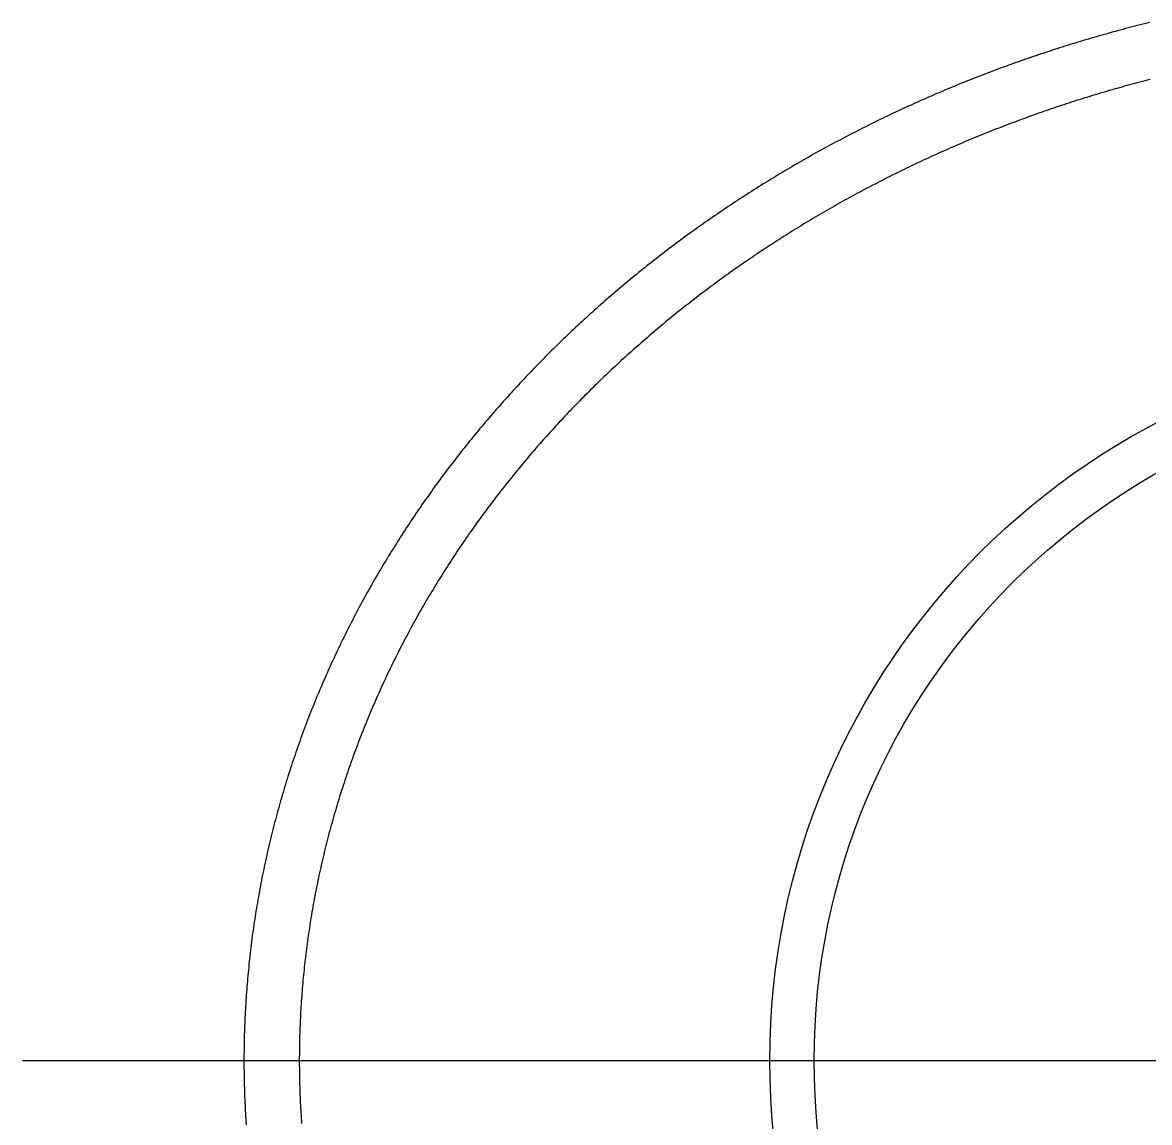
# Model space of a CAD drawing. Extents: x -15.1 to 80.2, y -18.2 to 61.5.
# Drawn here: x 53.71 to 63.89, y 49.09 to 59.03 of the extents above; entities that cross this region are included whole.
import ezdxf

# ---------------------------------------------------------------- set-up
doc = ezdxf.new("R2010")
doc.units = 0
doc.linetypes.add('CENTER', pattern=[50.8, 31.75, -6.35, 6.35, -6.35])
doc.layers.get('0').update_dxf_attribs({"linetype": 'CONTINUOUS'})
doc.layers.add('CENTER', color=1, linetype='CENTER')

msp = doc.modelspace()

# ---------------------------------------------------------------- linework, layer by layer
at = {"color": 7}
for points in [[(63.8917, 59.0301, 0), (63.8675, 59.0242, 0), (63.8434, 59.0182, 0), (63.8192, 59.0121, 0), (63.7951, 59.006, 0), (63.7709, 58.9998, 0), (63.7468, 58.9936, 0), (63.7227, 58.9874, 0), (63.6986, 58.9811, 0), (63.6745, 58.9747, 0), (63.6505, 58.9683, 0), (63.6264, 58.9619, 0), (63.6024, 58.9554, 0), (63.5784, 58.9489, 0), (63.5543, 58.9423, 0), (63.5303, 58.9356, 0), (63.5063, 58.9289, 0), (63.4824, 58.9222, 0), (63.4584, 58.9154, 0), (63.4344, 58.9086, 0), (63.4105, 58.9017, 0), (63.3866, 58.8948, 0), (63.3626, 58.8878, 0), (63.3387, 58.8808, 0), (63.3149, 58.8738, 0), (63.291, 58.8666, 0), (63.2671, 58.8595, 0), (63.2433, 58.8523, 0), (63.2194, 58.845, 0), (63.1956, 58.8377, 0), (63.1718, 58.8303, 0), (63.148, 58.8229, 0), (63.1242, 58.8155, 0), (63.1005, 58.808, 0), (63.0767, 58.8004, 0), (63.053, 58.7929, 0), (63.0293, 58.7852, 0), (63.0056, 58.7775, 0), (62.9819, 58.7698, 0), (62.9582, 58.762, 0), (62.9345, 58.7542, 0), (62.9109, 58.7463, 0), (62.8873, 58.7384, 0), (62.8637, 58.7304, 0), (62.8401, 58.7224, 0), (62.8165, 58.7143, 0), (62.7929, 58.7062, 0), (62.7693, 58.698, 0), (62.7458, 58.6898, 0), (62.7223, 58.6815, 0), (62.6988, 58.6732, 0), (62.6753, 58.6648, 0), (62.6518, 58.6564, 0), (62.6283, 58.648, 0), (62.6049, 58.6395, 0), (62.5815, 58.6309, 0), (62.5581, 58.6223, 0), (62.5347, 58.6137, 0), (62.5113, 58.605, 0), (62.4879, 58.5962, 0), (62.4646, 58.5874, 0), (62.4413, 58.5786, 0), (62.4179, 58.5697, 0), (62.3946, 58.5607, 0), (62.3714, 58.5518, 0), (62.3481, 58.5427, 0), (62.3249, 58.5336, 0), (62.3016, 58.5245, 0), (62.2784, 58.5153, 0), (62.2552, 58.5061, 0), (62.2321, 58.4968, 0), (62.2089, 58.4875, 0), (62.1858, 58.4781, 0), (62.1626, 58.4687, 0), (62.1395, 58.4592, 0), (62.1165, 58.4497, 0), (62.0934, 58.4402, 0), (62.0703, 58.4305, 0), (62.0473, 58.4209, 0), (62.0243, 58.4112, 0), (62.0013, 58.4014, 0), (61.9783, 58.3916, 0), (61.9554, 58.3817, 0), (61.9324, 58.3718, 0), (61.9095, 58.3619, 0), (61.8866, 58.3519, 0), (61.8637, 58.3418, 0), (61.8409, 58.3317, 0), (61.818, 58.3216, 0), (61.7952, 58.3114, 0), (61.7724, 58.3012, 0), (61.7496, 58.2909, 0), (61.7269, 58.2805, 0), (61.7041, 58.2701, 0), (61.6814, 58.2597, 0), (61.6587, 58.2492, 0), (61.636, 58.2387, 0), (61.6134, 58.2281, 0), (61.5907, 58.2175, 0), (61.5681, 58.2068, 0), (61.5455, 58.1961, 0), (61.5229, 58.1853, 0), (61.5004, 58.1745, 0), (61.4778, 58.1636, 0), (61.4553, 58.1527, 0), (61.4328, 58.1417, 0), (61.4104, 58.1307, 0), (61.3879, 58.1196, 0), (61.3655, 58.1085, 0), (61.3431, 58.0973, 0), (61.3207, 58.0861, 0), (61.2983, 58.0749, 0), (61.276, 58.0636, 0), (61.2537, 58.0522, 0), (61.2314, 58.0408, 0), (61.2091, 58.0293, 0), (61.1868, 58.0178, 0), (61.1646, 58.0063, 0), (61.1424, 57.9947, 0), (61.1202, 57.983, 0), (61.098, 57.9713, 0), (61.0759, 57.9596, 0), (61.0538, 57.9478, 0), (61.0317, 57.9359, 0), (61.0096, 57.924, 0), (60.9876, 57.9121, 0), (60.9656, 57.9001, 0), (60.9436, 57.8881, 0), (60.9216, 57.876, 0), (60.8996, 57.8639, 0), (60.8777, 57.8517, 0), (60.8558, 57.8394, 0), (60.8339, 57.8272, 0), (60.8121, 57.8148, 0), (60.7902, 57.8024, 0), (60.7684, 57.79, 0), (60.7467, 57.7775, 0), (60.7249, 57.765, 0), (60.7032, 57.7524, 0), (60.6815, 57.7398, 0), (60.6598, 57.7272, 0), (60.6382, 57.7144, 0), (60.6166, 57.7017, 0), (60.595, 57.6889, 0), (60.5734, 57.676, 0), (60.5519, 57.6631, 0), (60.5304, 57.6501, 0), (60.5089, 57.6371, 0), (60.4874, 57.6241, 0), (60.466, 57.611, 0), (60.4446, 57.5978, 0), (60.4232, 57.5846, 0), (60.4019, 57.5714, 0), (60.3806, 57.5581, 0), (60.3593, 57.5448, 0), (60.338, 57.5314, 0), (60.3168, 57.518, 0), (60.2956, 57.5045, 0), (60.2744, 57.4909, 0), (60.2533, 57.4774, 0), (60.2321, 57.4637, 0), (60.2111, 57.4501, 0), (60.19, 57.4364, 0), (60.169, 57.4226, 0), (60.148, 57.4088, 0), (60.127, 57.3949, 0), (60.1061, 57.381, 0), (60.0852, 57.3671, 0), (60.0643, 57.353, 0), (60.0435, 57.339, 0), (60.0227, 57.3249, 0), (60.0019, 57.3108, 0), (59.9811, 57.2966, 0), (59.9604, 57.2823, 0), (59.9397, 57.268, 0), (59.9191, 57.2537, 0), (59.8984, 57.2393, 0), (59.8778, 57.2249, 0), (59.8573, 57.2104, 0), (59.8368, 57.1959, 0), (59.8163, 57.1813, 0), (59.7958, 57.1667, 0), (59.7754, 57.1521, 0), (59.755, 57.1374, 0), (59.7346, 57.1226, 0), (59.7143, 57.1078, 0), (59.694, 57.093, 0), (59.6737, 57.0781, 0), (59.6535, 57.0631, 0), (59.6333, 57.0481, 0), (59.6131, 57.0331, 0), (59.593, 57.018, 0), (59.5729, 57.0029, 0), (59.5529, 56.9877, 0), (59.5328, 56.9725, 0), (59.5129, 56.9572, 0), (59.4929, 56.9419, 0), (59.473, 56.9266, 0), (59.4531, 56.9112, 0), (59.4333, 56.8957, 0), (59.4134, 56.8802, 0), (59.3937, 56.8647, 0), (59.3739, 56.8491, 0), (59.3542, 56.8335, 0), (59.3346, 56.8178, 0), (59.3149, 56.802, 0), (59.2953, 56.7863, 0), (59.2758, 56.7705, 0), (59.2562, 56.7546, 0), (59.2368, 56.7387, 0), (59.2173, 56.7227, 0), (59.1979, 56.7067, 0), (59.1785, 56.6907, 0), (59.1592, 56.6746, 0), (59.1399, 56.6584, 0), (59.1206, 56.6423, 0), (59.1014, 56.626, 0), (59.0822, 56.6098, 0), (59.0631, 56.5934, 0), (59.044, 56.5771, 0), (59.0249, 56.5607, 0), (59.0059, 56.5442, 0), (58.9869, 56.5277, 0), (58.9679, 56.5112, 0), (58.949, 56.4946, 0), (58.9301, 56.4779, 0), (58.9113, 56.4613, 0), (58.8925, 56.4445, 0), (58.8737, 56.4278, 0), (58.855, 56.4109, 0), (58.8363, 56.3941, 0), (58.8177, 56.3772, 0), (58.7991, 56.3602, 0), (58.7806, 56.3432, 0), (58.762, 56.3262, 0), (58.7436, 56.3091, 0), (58.7251, 56.292, 0), (58.7067, 56.2748, 0), (58.6884, 56.2576, 0), (58.6701, 56.2403, 0), (58.6518, 56.223, 0), (58.6336, 56.2057, 0), (58.6154, 56.1883, 0), (58.5972, 56.1708, 0), (58.5791, 56.1534, 0), (58.5611, 56.1358, 0), (58.543, 56.1183, 0), (58.5251, 56.1006, 0), (58.5071, 56.083, 0), (58.4892, 56.0653, 0), (58.4714, 56.0475, 0), (58.4536, 56.0297, 0), (58.4358, 56.0119, 0), (58.4181, 55.994, 0), (58.4004, 55.9761, 0), (58.3828, 55.9581, 0), (58.3652, 55.9401, 0), (58.3476, 55.9221, 0), (58.3301, 55.904, 0), (58.3127, 55.8858, 0), (58.2953, 55.8676, 0), (58.2779, 55.8494, 0), (58.2606, 55.8311, 0), (58.2433, 55.8128, 0), (58.2261, 55.7945, 0), (58.2089, 55.7761, 0), (58.1917, 55.7576, 0), (58.1746, 55.7391, 0), (58.1576, 55.7206, 0), (58.1405, 55.702, 0), (58.1236, 55.6834, 0), (58.1067, 55.6647, 0), (58.0898, 55.646, 0), (58.073, 55.6273, 0), (58.0562, 55.6085, 0), (58.0394, 55.5897, 0), (58.0228, 55.5708, 0), (58.0061, 55.5519, 0), (57.9895, 55.5329, 0), (57.973, 55.5139, 0), (57.9565, 55.4949, 0), (57.94, 55.4758, 0), (57.9236, 55.4566, 0), (57.9072, 55.4375, 0), (57.8909, 55.4182, 0), (57.8746, 55.399, 0), (57.8584, 55.3797, 0), (57.8423, 55.3603, 0), (57.8261, 55.3409, 0), (57.8101, 55.3215, 0), (57.794, 55.302, 0), (57.7781, 55.2825, 0), (57.7621, 55.263, 0), (57.7462, 55.2434, 0), (57.7304, 55.2237, 0), (57.7146, 55.204, 0), (57.6989, 55.1843, 0), (57.6832, 55.1645, 0), (57.6676, 55.1447, 0), (57.652, 55.1249, 0), (57.6364, 55.105, 0), (57.6209, 55.085, 0), (57.6055, 55.0651, 0), (57.5901, 55.045, 0), (57.5748, 55.025, 0), (57.5595, 55.0049, 0), (57.5443, 54.9847, 0), (57.5291, 54.9645, 0), (57.5139, 54.9443, 0), (57.4989, 54.924, 0), (57.4838, 54.9037, 0), (57.4688, 54.8834, 0), (57.4539, 54.863, 0), (57.439, 54.8425, 0), (57.4242, 54.822, 0), (57.4094, 54.8015, 0), (57.3947, 54.781, 0), (57.38, 54.7603, 0), (57.3654, 54.7397, 0), (57.3508, 54.719, 0), (57.3363, 54.6983, 0), (57.3219, 54.6775, 0), (57.3074, 54.6567, 0), (57.2931, 54.6359, 0), (57.2788, 54.615, 0), (57.2645, 54.594, 0), (57.2503, 54.573, 0), (57.2362, 54.552, 0), (57.2221, 54.531, 0), (57.2081, 54.5099, 0), (57.1941, 54.4887, 0), (57.1801, 54.4676, 0), (57.1663, 54.4463, 0), (57.1524, 54.4251, 0), (57.1387, 54.4038, 0), (57.125, 54.3824, 0), (57.1113, 54.361, 0), (57.0977, 54.3396, 0), (57.0842, 54.3181, 0), (57.0707, 54.2966, 0), (57.0572, 54.2751, 0), (57.0439, 54.2535, 0), (57.0305, 54.2319, 0), (57.0173, 54.2102, 0), (57.0041, 54.1885, 0), (56.9909, 54.1668, 0), (56.9778, 54.145, 0), (56.9648, 54.1231, 0), (56.9518, 54.1013, 0), (56.9389, 54.0794, 0), (56.926, 54.0574, 0), (56.9132, 54.0355, 0), (56.9004, 54.0135, 0), (56.8877, 53.9914, 0), (56.8751, 53.9693, 0), (56.8625, 53.9472, 0), (56.85, 53.925, 0), (56.8376, 53.9028, 0), (56.8252, 53.8806, 0), (56.8128, 53.8583, 0), (56.8006, 53.836, 0), (56.7883, 53.8136, 0), (56.7762, 53.7913, 0), (56.7641, 53.7688, 0), (56.7521, 53.7464, 0), (56.7401, 53.7239, 0), (56.7282, 53.7013, 0), (56.7163, 53.6788, 0), (56.7045, 53.6562, 0), (56.6928, 53.6336, 0), (56.6811, 53.6109, 0), (56.6695, 53.5882, 0), (56.658, 53.5654, 0), (56.6465, 53.5427, 0), (56.6351, 53.5199, 0), (56.6237, 53.497, 0), (56.6124, 53.4742, 0), (56.6012, 53.4512, 0), (56.59, 53.4283, 0), (56.5789, 53.4053, 0), (56.5679, 53.3823, 0), (56.5569, 53.3593, 0), (56.546, 53.3362, 0), (56.5351, 53.3131, 0), (56.5243, 53.29, 0), (56.5136, 53.2668, 0), (56.503, 53.2436, 0), (56.4924, 53.2204, 0), (56.4818, 53.1971, 0), (56.4714, 53.1738, 0), (56.461, 53.1505, 0), (56.4507, 53.1271, 0), (56.4404, 53.1037, 0), (56.4302, 53.0803, 0), (56.4201, 53.0569, 0), (56.41, 53.0334, 0), (56.4, 53.0099, 0), (56.3901, 52.9863, 0), (56.3802, 52.9628, 0), (56.3704, 52.9392, 0), (56.3607, 52.9155, 0), (56.351, 52.8919, 0), (56.3414, 52.8682, 0), (56.3319, 52.8445, 0), (56.3224, 52.8208, 0), (56.313, 52.797, 0), (56.3037, 52.7732, 0), (56.2944, 52.7494, 0), (56.2853, 52.7255, 0), (56.2761, 52.7016, 0), (56.2671, 52.6777, 0), (56.2581, 52.6538, 0), (56.2492, 52.6298, 0), (56.2404, 52.6058, 0), (56.2316, 52.5818, 0), (56.2229, 52.5578, 0), (56.2143, 52.5337, 0), (56.2057, 52.5096, 0), (56.1972, 52.4855, 0), (56.1888, 52.4614, 0), (56.1804, 52.4372, 0), (56.1721, 52.413, 0), (56.1639, 52.3888, 0), (56.1558, 52.3646, 0), (56.1477, 52.3403, 0), (56.1397, 52.316, 0), (56.1318, 52.2917, 0), (56.1239, 52.2674, 0), (56.1161, 52.243, 0), (56.1084, 52.2187, 0), (56.1007, 52.1943, 0), (56.0932, 52.1698, 0), (56.0857, 52.1454, 0), (56.0782, 52.1209, 0), (56.0709, 52.0964, 0), (56.0636, 52.0719, 0), (56.0564, 52.0474, 0), (56.0492, 52.0229, 0), (56.0421, 51.9983, 0), (56.0351, 51.9737, 0), (56.0282, 51.9491, 0), (56.0214, 51.9245, 0), (56.0146, 51.8998, 0), (56.0079, 51.8752, 0), (56.0012, 51.8505, 0), (55.9946, 51.8258, 0), (55.9882, 51.8011, 0), (55.9817, 51.7763, 0), (55.9754, 51.7516, 0), (55.9691, 51.7268, 0), (55.9629, 51.702, 0), (55.9568, 51.6772, 0), (55.9507, 51.6523, 0), (55.9448, 51.6275, 0), (55.9388, 51.6026, 0), (55.933, 51.5778, 0), (55.9273, 51.5529, 0), (55.9216, 51.528, 0), (55.916, 51.503, 0), (55.9104, 51.4781, 0), (55.905, 51.4531, 0), (55.8996, 51.4282, 0), (55.8943, 51.4032, 0), (55.889, 51.3782, 0), (55.8839, 51.3532, 0), (55.8788, 51.3281, 0), (55.8738, 51.3031, 0), (55.8688, 51.278, 0), (55.864, 51.253, 0), (55.8592, 51.2279, 0), (55.8545, 51.2028, 0), (55.8499, 51.1777, 0), (55.8453, 51.1525, 0), (55.8408, 51.1274, 0), (55.8364, 51.1023, 0), (55.8321, 51.0771, 0), (55.8278, 51.0519, 0), (55.8236, 51.0268, 0), (55.8195, 51.0016, 0), (55.8155, 50.9764, 0), (55.8116, 50.9512, 0), (55.8077, 50.9259, 0), (55.8039, 50.9007, 0), (55.8001, 50.8755, 0), (55.7965, 50.8502, 0), (55.7929, 50.825, 0), (55.7894, 50.7997, 0), (55.786, 50.7744, 0), (55.7827, 50.7491, 0), (55.7794, 50.7238, 0), (55.7762, 50.6985, 0), (55.7731, 50.6732, 0), (55.77, 50.6479, 0), (55.7671, 50.6226, 0), (55.7642, 50.5972, 0), (55.7613, 50.5719, 0), (55.7586, 50.5465, 0), (55.7559, 50.5212, 0), (55.7534, 50.4958, 0), (55.7508, 50.4704, 0), (55.7484, 50.4451, 0), (55.746, 50.4197, 0), (55.7438, 50.3943, 0), (55.7416, 50.3689, 0), (55.7394, 50.3435, 0), (55.7374, 50.3181, 0), (55.7354, 50.2927, 0), (55.7335, 50.2673, 0), (55.7317, 50.2418, 0), (55.7299, 50.2164, 0), (55.7283, 50.191, 0), (55.7267, 50.1655, 0), (55.7251, 50.1401, 0), (55.7237, 50.1147, 0), (55.7223, 50.0892, 0), (55.7211, 50.0638, 0), (55.7198, 50.0383, 0), (55.7187, 50.0129, 0), (55.7177, 49.9874, 0), (55.7167, 49.962, 0), (55.7158, 49.9365, 0), (55.7149, 49.911, 0), (55.7142, 49.8856, 0), (55.7135, 49.8601, 0), (55.7129, 49.8346, 0), (55.7124, 49.8092, 0), (55.712, 49.7837, 0), (55.7116, 49.7582, 0), (55.7113, 49.7328, 0), (55.7111, 49.7073, 0), (55.711, 49.6818, 0), (55.7109, 49.6564, 0), (55.7109, 49.6309, 0), (55.711, 49.6054, 0), (55.7112, 49.58, 0), (55.7114, 49.5545, 0), (55.7118, 49.529, 0), (55.7122, 49.5035, 0), (55.7126, 49.4781, 0), (55.7132, 49.4526, 0), (55.7138, 49.4271, 0), (55.7145, 49.4017, 0), (55.7153, 49.3762, 0), (55.7162, 49.3507, 0), (55.7171, 49.3253, 0), (55.7182, 49.2998, 0), (55.7192, 49.2744, 0), (55.7204, 49.2489, 0), (55.7217, 49.2234, 0), (55.723, 49.198, 0), (55.7244, 49.1725, 0), (55.7259, 49.1471, 0), (55.7274, 49.1216, 0), (55.7291, 49.0962, 0), (55.7308, 49.0707, 0)], [(63.8951, 58.5155, 0), (63.8719, 58.5095, 0), (63.8488, 58.5035, 0), (63.8256, 58.4975, 0), (63.8025, 58.4914, 0), (63.7794, 58.4852, 0), (63.7563, 58.479, 0), (63.7332, 58.4728, 0), (63.7101, 58.4665, 0), (63.6871, 58.4602, 0), (63.664, 58.4538, 0), (63.641, 58.4474, 0), (63.618, 58.441, 0), (63.595, 58.4344, 0), (63.572, 58.4279, 0), (63.549, 58.4213, 0), (63.526, 58.4146, 0), (63.503, 58.408, 0), (63.4801, 58.4012, 0), (63.4572, 58.3944, 0), (63.4343, 58.3876, 0), (63.4113, 58.3807, 0), (63.3885, 58.3738, 0), (63.3656, 58.3668, 0), (63.3427, 58.3598, 0), (63.3199, 58.3528, 0), (63.297, 58.3457, 0), (63.2742, 58.3385, 0), (63.2514, 58.3313, 0), (63.2286, 58.3241, 0), (63.2058, 58.3168, 0), (63.1831, 58.3095, 0), (63.1603, 58.3021, 0), (63.1376, 58.2946, 0), (63.1149, 58.2872, 0), (63.0922, 58.2797, 0), (63.0695, 58.2721, 0), (63.0468, 58.2645, 0), (63.0241, 58.2568, 0), (63.0015, 58.2491, 0), (62.9789, 58.2414, 0), (62.9563, 58.2336, 0), (62.9337, 58.2258, 0), (62.9111, 58.2179, 0), (62.8885, 58.2099, 0), (62.866, 58.202, 0), (62.8434, 58.1939, 0), (62.8209, 58.1859, 0), (62.7984, 58.1778, 0), (62.7759, 58.1696, 0), (62.7534, 58.1614, 0), (62.731, 58.1532, 0), (62.7085, 58.1449, 0), (62.6861, 58.1365, 0), (62.6637, 58.1281, 0), (62.6413, 58.1197, 0), (62.619, 58.1112, 0), (62.5966, 58.1027, 0), (62.5743, 58.0941, 0), (62.5519, 58.0855, 0), (62.5296, 58.0768, 0), (62.5073, 58.0681, 0), (62.4851, 58.0594, 0), (62.4628, 58.0506, 0), (62.4406, 58.0417, 0), (62.4183, 58.0328, 0), (62.3961, 58.0239, 0), (62.374, 58.0149, 0), (62.3518, 58.0059, 0), (62.3296, 57.9968, 0), (62.3075, 57.9877, 0), (62.2854, 57.9785, 0), (62.2633, 57.9693, 0), (62.2412, 57.96, 0), (62.2192, 57.9507, 0), (62.1971, 57.9413, 0), (62.1751, 57.9319, 0), (62.1531, 57.9225, 0), (62.1311, 57.913, 0), (62.1092, 57.9035, 0), (62.0872, 57.8939, 0), (62.0653, 57.8843, 0), (62.0434, 57.8746, 0), (62.0215, 57.8649, 0), (61.9996, 57.8551, 0), (61.9778, 57.8453, 0), (61.956, 57.8354, 0), (61.9341, 57.8255, 0), (61.9124, 57.8156, 0), (61.8906, 57.8056, 0), (61.8688, 57.7955, 0), (61.8471, 57.7854, 0), (61.8254, 57.7753, 0), (61.8037, 57.7651, 0), (61.782, 57.7549, 0), (61.7604, 57.7446, 0), (61.7388, 57.7343, 0), (61.7172, 57.7239, 0), (61.6956, 57.7135, 0), (61.674, 57.703, 0), (61.6525, 57.6925, 0), (61.6309, 57.682, 0), (61.6094, 57.6714, 0), (61.588, 57.6607, 0), (61.5665, 57.65, 0), (61.5451, 57.6393, 0), (61.5237, 57.6285, 0), (61.5023, 57.6177, 0), (61.4809, 57.6068, 0), (61.4595, 57.5959, 0), (61.4382, 57.5849, 0), (61.4169, 57.5739, 0), (61.3956, 57.5629, 0), (61.3744, 57.5517, 0), (61.3531, 57.5406, 0), (61.3319, 57.5294, 0), (61.3107, 57.5182, 0), (61.2896, 57.5069, 0), (61.2684, 57.4955, 0), (61.2473, 57.4841, 0), (61.2262, 57.4727, 0), (61.2051, 57.4612, 0), (61.1841, 57.4497, 0), (61.163, 57.4381, 0), (61.142, 57.4265, 0), (61.121, 57.4149, 0), (61.1001, 57.4032, 0), (61.0792, 57.3914, 0), (61.0582, 57.3796, 0), (61.0374, 57.3678, 0), (61.0165, 57.3559, 0), (60.9957, 57.344, 0), (60.9749, 57.332, 0), (60.9541, 57.32, 0), (60.9333, 57.3079, 0), (60.9126, 57.2958, 0), (60.8919, 57.2836, 0), (60.8712, 57.2714, 0), (60.8506, 57.2591, 0), (60.83, 57.2468, 0), (60.8094, 57.2345, 0), (60.7888, 57.2221, 0), (60.7682, 57.2097, 0), (60.7477, 57.1972, 0), (60.7272, 57.1847, 0), (60.7068, 57.1721, 0), (60.6863, 57.1595, 0), (60.6659, 57.1468, 0), (60.6456, 57.1341, 0), (60.6252, 57.1214, 0), (60.6049, 57.1086, 0), (60.5846, 57.0957, 0), (60.5643, 57.0828, 0), (60.5441, 57.0699, 0), (60.5239, 57.0569, 0), (60.5037, 57.0439, 0), (60.4836, 57.0308, 0), (60.4634, 57.0177, 0), (60.4433, 57.0046, 0), (60.4233, 56.9914, 0), (60.4032, 56.9781, 0), (60.3832, 56.9649, 0), (60.3633, 56.9515, 0), (60.3433, 56.9381, 0), (60.3234, 56.9247, 0), (60.3035, 56.9112, 0), (60.2837, 56.8977, 0), (60.2639, 56.8842, 0), (60.2441, 56.8706, 0), (60.2243, 56.8569, 0), (60.2046, 56.8432, 0), (60.1849, 56.8295, 0), (60.1652, 56.8157, 0), (60.1456, 56.8019, 0), (60.126, 56.7881, 0), (60.1064, 56.7741, 0), (60.0869, 56.7602, 0), (60.0674, 56.7462, 0), (60.0479, 56.7322, 0), (60.0285, 56.7181, 0), (60.0091, 56.7039, 0), (59.9897, 56.6898, 0), (59.9703, 56.6755, 0), (59.951, 56.6613, 0), (59.9318, 56.647, 0), (59.9125, 56.6326, 0), (59.8933, 56.6182, 0), (59.8741, 56.6038, 0), (59.855, 56.5893, 0), (59.8359, 56.5748, 0), (59.8168, 56.5602, 0), (59.7978, 56.5456, 0), (59.7788, 56.531, 0), (59.7598, 56.5163, 0), (59.7409, 56.5015, 0), (59.722, 56.4867, 0), (59.7031, 56.4719, 0), (59.6843, 56.457, 0), (59.6655, 56.4421, 0), (59.6467, 56.4272, 0), (59.628, 56.4122, 0), (59.6093, 56.3971, 0), (59.5906, 56.3821, 0), (59.572, 56.3669, 0), (59.5534, 56.3518, 0), (59.5349, 56.3365, 0), (59.5164, 56.3213, 0), (59.4979, 56.306, 0), (59.4795, 56.2906, 0), (59.4611, 56.2753, 0), (59.4427, 56.2598, 0), (59.4244, 56.2444, 0), (59.4061, 56.2288, 0), (59.3879, 56.2133, 0), (59.3697, 56.1977, 0), (59.3515, 56.1821, 0), (59.3333, 56.1664, 0), (59.3152, 56.1506, 0), (59.2972, 56.1349, 0), (59.2792, 56.1191, 0), (59.2612, 56.1032, 0), (59.2432, 56.0873, 0), (59.2253, 56.0714, 0), (59.2074, 56.0554, 0), (59.1896, 56.0394, 0), (59.1718, 56.0233, 0), (59.1541, 56.0072, 0), (59.1364, 55.9911, 0), (59.1187, 55.9749, 0), (59.1011, 55.9587, 0), (59.0835, 55.9424, 0), (59.0659, 55.9261, 0), (59.0484, 55.9097, 0), (59.0309, 55.8934, 0), (59.0135, 55.8769, 0), (58.9961, 55.8604, 0), (58.9787, 55.8439, 0), (58.9614, 55.8274, 0), (58.9441, 55.8108, 0), (58.9269, 55.7941, 0), (58.9097, 55.7774, 0), (58.8926, 55.7607, 0), (58.8754, 55.7439, 0), (58.8584, 55.7271, 0), (58.8414, 55.7103, 0), (58.8244, 55.6934, 0), (58.8074, 55.6765, 0), (58.7905, 55.6595, 0), (58.7737, 55.6425, 0), (58.7568, 55.6254, 0), (58.7401, 55.6083, 0), (58.7233, 55.5912, 0), (58.7066, 55.574, 0), (58.69, 55.5568, 0), (58.6734, 55.5396, 0), (58.6568, 55.5223, 0), (58.6403, 55.5049, 0), (58.6238, 55.4876, 0), (58.6074, 55.4701, 0), (58.591, 55.4527, 0), (58.5747, 55.4352, 0), (58.5584, 55.4177, 0), (58.5421, 55.4001, 0), (58.5259, 55.3825, 0), (58.5097, 55.3648, 0), (58.4936, 55.3471, 0), (58.4775, 55.3294, 0), (58.4615, 55.3116, 0), (58.4455, 55.2938, 0), (58.4295, 55.2759, 0), (58.4136, 55.258, 0), (58.3978, 55.2401, 0), (58.3819, 55.2221, 0), (58.3662, 55.2041, 0), (58.3504, 55.186, 0), (58.3348, 55.1679, 0), (58.3191, 55.1498, 0), (58.3035, 55.1316, 0), (58.288, 55.1134, 0), (58.2725, 55.0951, 0), (58.2571, 55.0769, 0), (58.2417, 55.0585, 0), (58.2263, 55.0401, 0), (58.211, 55.0217, 0), (58.1957, 55.0033, 0), (58.1805, 54.9848, 0), (58.1653, 54.9663, 0), (58.1502, 54.9477, 0), (58.1351, 54.9291, 0), (58.1201, 54.9104, 0), (58.1051, 54.8918, 0), (58.0902, 54.873, 0), (58.0753, 54.8543, 0), (58.0604, 54.8355, 0), (58.0457, 54.8166, 0), (58.0309, 54.7977, 0), (58.0162, 54.7788, 0), (58.0016, 54.7599, 0), (57.987, 54.7409, 0), (57.9724, 54.7218, 0), (57.9579, 54.7028, 0), (57.9434, 54.6836, 0), (57.929, 54.6645, 0), (57.9147, 54.6453, 0), (57.9004, 54.6261, 0), (57.8861, 54.6068, 0), (57.8719, 54.5875, 0), (57.8577, 54.5681, 0), (57.8436, 54.5488, 0), (57.8296, 54.5293, 0), (57.8156, 54.5099, 0), (57.8016, 54.4904, 0), (57.7877, 54.4709, 0), (57.7738, 54.4513, 0), (57.76, 54.4317, 0), (57.7463, 54.412, 0), (57.7326, 54.3923, 0), (57.7189, 54.3726, 0), (57.7053, 54.3528, 0), (57.6917, 54.333, 0), (57.6782, 54.3132, 0), (57.6648, 54.2933, 0), (57.6514, 54.2734, 0), (57.638, 54.2535, 0), (57.6247, 54.2335, 0), (57.6115, 54.2134, 0), (57.5983, 54.1934, 0), (57.5851, 54.1733, 0), (57.572, 54.1531, 0), (57.559, 54.1329, 0), (57.546, 54.1127, 0), (57.5331, 54.0925, 0), (57.5202, 54.0722, 0), (57.5073, 54.0518, 0), (57.4946, 54.0315, 0), (57.4818, 54.0111, 0), (57.4692, 53.9906, 0), (57.4566, 53.9702, 0), (57.444, 53.9497, 0), (57.4315, 53.9291, 0), (57.419, 53.9085, 0), (57.4066, 53.8879, 0), (57.3943, 53.8672, 0), (57.382, 53.8465, 0), (57.3698, 53.8258, 0), (57.3576, 53.8051, 0), (57.3455, 53.7843, 0), (57.3334, 53.7634, 0), (57.3214, 53.7426, 0), (57.3095, 53.7217, 0), (57.2976, 53.7007, 0), (57.2857, 53.6798, 0), (57.2739, 53.6587, 0), (57.2622, 53.6377, 0), (57.2506, 53.6166, 0), (57.2389, 53.5955, 0), (57.2274, 53.5744, 0), (57.2159, 53.5532, 0), (57.2044, 53.532, 0), (57.1931, 53.5108, 0), (57.1817, 53.4895, 0), (57.1705, 53.4682, 0), (57.1593, 53.4469, 0), (57.1481, 53.4255, 0), (57.137, 53.4041, 0), (57.126, 53.3827, 0), (57.115, 53.3612, 0), (57.1041, 53.3397, 0), (57.0933, 53.3182, 0), (57.0825, 53.2966, 0), (57.0717, 53.275, 0), (57.0611, 53.2534, 0), (57.0504, 53.2318, 0), (57.0399, 53.2101, 0), (57.0294, 53.1884, 0), (57.019, 53.1667, 0), (57.0086, 53.1449, 0), (56.9983, 53.1231, 0), (56.988, 53.1013, 0), (56.9778, 53.0794, 0), (56.9677, 53.0575, 0), (56.9576, 53.0356, 0), (56.9476, 53.0136, 0), (56.9377, 52.9917, 0), (56.9278, 52.9697, 0), (56.918, 52.9476, 0), (56.9082, 52.9256, 0), (56.8985, 52.9035, 0), (56.8889, 52.8814, 0), (56.8793, 52.8592, 0), (56.8698, 52.8371, 0), (56.8604, 52.8149, 0), (56.851, 52.7927, 0), (56.8417, 52.7704, 0), (56.8325, 52.7481, 0), (56.8233, 52.7258, 0), (56.8141, 52.7035, 0), (56.8051, 52.6811, 0), (56.7961, 52.6587, 0), (56.7872, 52.6363, 0), (56.7783, 52.6139, 0), (56.7695, 52.5914, 0), (56.7608, 52.569, 0), (56.7521, 52.5464, 0), (56.7435, 52.5239, 0), (56.735, 52.5014, 0), (56.7265, 52.4788, 0), (56.7181, 52.4562, 0), (56.7097, 52.4335, 0), (56.7015, 52.4109, 0), (56.6932, 52.3882, 0), (56.6851, 52.3655, 0), (56.677, 52.3428, 0), (56.669, 52.32, 0), (56.6611, 52.2973, 0), (56.6532, 52.2745, 0), (56.6454, 52.2517, 0), (56.6376, 52.2288, 0), (56.6299, 52.206, 0), (56.6223, 52.1831, 0), (56.6148, 52.1602, 0), (56.6073, 52.1373, 0), (56.5999, 52.1143, 0), (56.5926, 52.0914, 0), (56.5853, 52.0684, 0), (56.5781, 52.0454, 0), (56.5709, 52.0224, 0), (56.5638, 51.9993, 0), (56.5568, 51.9763, 0), (56.5499, 51.9532, 0), (56.543, 51.9301, 0), (56.5362, 51.907, 0), (56.5295, 51.8838, 0), (56.5228, 51.8607, 0), (56.5162, 51.8375, 0), (56.5097, 51.8143, 0), (56.5032, 51.7911, 0), (56.4968, 51.7679, 0), (56.4905, 51.7446, 0), (56.4843, 51.7214, 0), (56.4781, 51.6981, 0), (56.4719, 51.6748, 0), (56.4659, 51.6515, 0), (56.4599, 51.6282, 0), (56.454, 51.6048, 0), (56.4482, 51.5815, 0), (56.4424, 51.5581, 0), (56.4367, 51.5347, 0), (56.4311, 51.5113, 0), (56.4255, 51.4879, 0), (56.42, 51.4644, 0), (56.4146, 51.441, 0), (56.4092, 51.4175, 0), (56.4039, 51.394, 0), (56.3987, 51.3705, 0), (56.3936, 51.347, 0), (56.3885, 51.3235, 0), (56.3835, 51.3, 0), (56.3786, 51.2764, 0), (56.3737, 51.2529, 0), (56.3689, 51.2293, 0), (56.3642, 51.2057, 0), (56.3596, 51.1821, 0), (56.355, 51.1585, 0), (56.3505, 51.1349, 0), (56.3461, 51.1113, 0), (56.3417, 51.0876, 0), (56.3374, 51.064, 0), (56.3332, 51.0403, 0), (56.329, 51.0166, 0), (56.3249, 50.993, 0), (56.3209, 50.9693, 0), (56.317, 50.9456, 0), (56.3131, 50.9219, 0), (56.3093, 50.8981, 0), (56.3056, 50.8744, 0), (56.302, 50.8507, 0), (56.2984, 50.8269, 0), (56.2949, 50.8031, 0), (56.2914, 50.7794, 0), (56.2881, 50.7556, 0), (56.2848, 50.7318, 0), (56.2816, 50.708, 0), (56.2784, 50.6842, 0), (56.2753, 50.6604, 0), (56.2723, 50.6366, 0), (56.2694, 50.6128, 0), (56.2665, 50.5889, 0), (56.2637, 50.5651, 0), (56.261, 50.5413, 0), (56.2584, 50.5174, 0), (56.2558, 50.4936, 0), (56.2533, 50.4697, 0), (56.2508, 50.4458, 0), (56.2485, 50.4219, 0), (56.2462, 50.3981, 0), (56.244, 50.3742, 0), (56.2418, 50.3503, 0), (56.2397, 50.3264, 0), (56.2377, 50.3025, 0), (56.2358, 50.2786, 0), (56.234, 50.2547, 0), (56.2322, 50.2308, 0), (56.2304, 50.2068, 0), (56.2288, 50.1829, 0), (56.2272, 50.159, 0), (56.2257, 50.1351, 0), (56.2243, 50.1111, 0), (56.2229, 50.0872, 0), (56.2217, 50.0632, 0), (56.2205, 50.0393, 0), (56.2193, 50.0154, 0), (56.2182, 49.9914, 0), (56.2173, 49.9675, 0), (56.2163, 49.9435, 0), (56.2155, 49.9196, 0), (56.2147, 49.8956, 0), (56.214, 49.8716, 0), (56.2134, 49.8477, 0), (56.2128, 49.8237, 0), (56.2123, 49.7998, 0), (56.2119, 49.7758, 0), (56.2116, 49.7518, 0), (56.2113, 49.7279, 0), (56.2111, 49.7039, 0), (56.211, 49.68, 0), (56.2109, 49.656, 0), (56.2109, 49.632, 0), (56.211, 49.6081, 0), (56.2112, 49.5841, 0), (56.2114, 49.5601, 0), (56.2117, 49.5362, 0), (56.2121, 49.5122, 0), (56.2125, 49.4883, 0), (56.2131, 49.4643, 0), (56.2137, 49.4403, 0), (56.2143, 49.4164, 0), (56.2151, 49.3924, 0), (56.2159, 49.3684, 0), (56.2168, 49.3445, 0), (56.2177, 49.3205, 0), (56.2188, 49.2966, 0), (56.2199, 49.2726, 0), (56.221, 49.2487, 0), (56.2223, 49.2247, 0), (56.2236, 49.2008, 0), (56.225, 49.1768, 0), (56.2264, 49.1529, 0), (56.228, 49.1289, 0), (56.2296, 49.105, 0), (56.2313, 49.081, 0)]]:
    msp.add_polyline3d(points, dxfattribs=at)
at = {"color": 7, "linetype": 'CONTINUOUS'}
for radius in [6.5, 6.1]:
    msp.add_circle((66.96091, 49.65), radius, dxfattribs=at)
at = {"layer": 'CENTER', "color": 1, "linetype": 'CENTER'}
msp.add_line((53.7109, 49.65), (80.2109, 49.65), dxfattribs=at)

doc.saveas('drawing.dxf')
